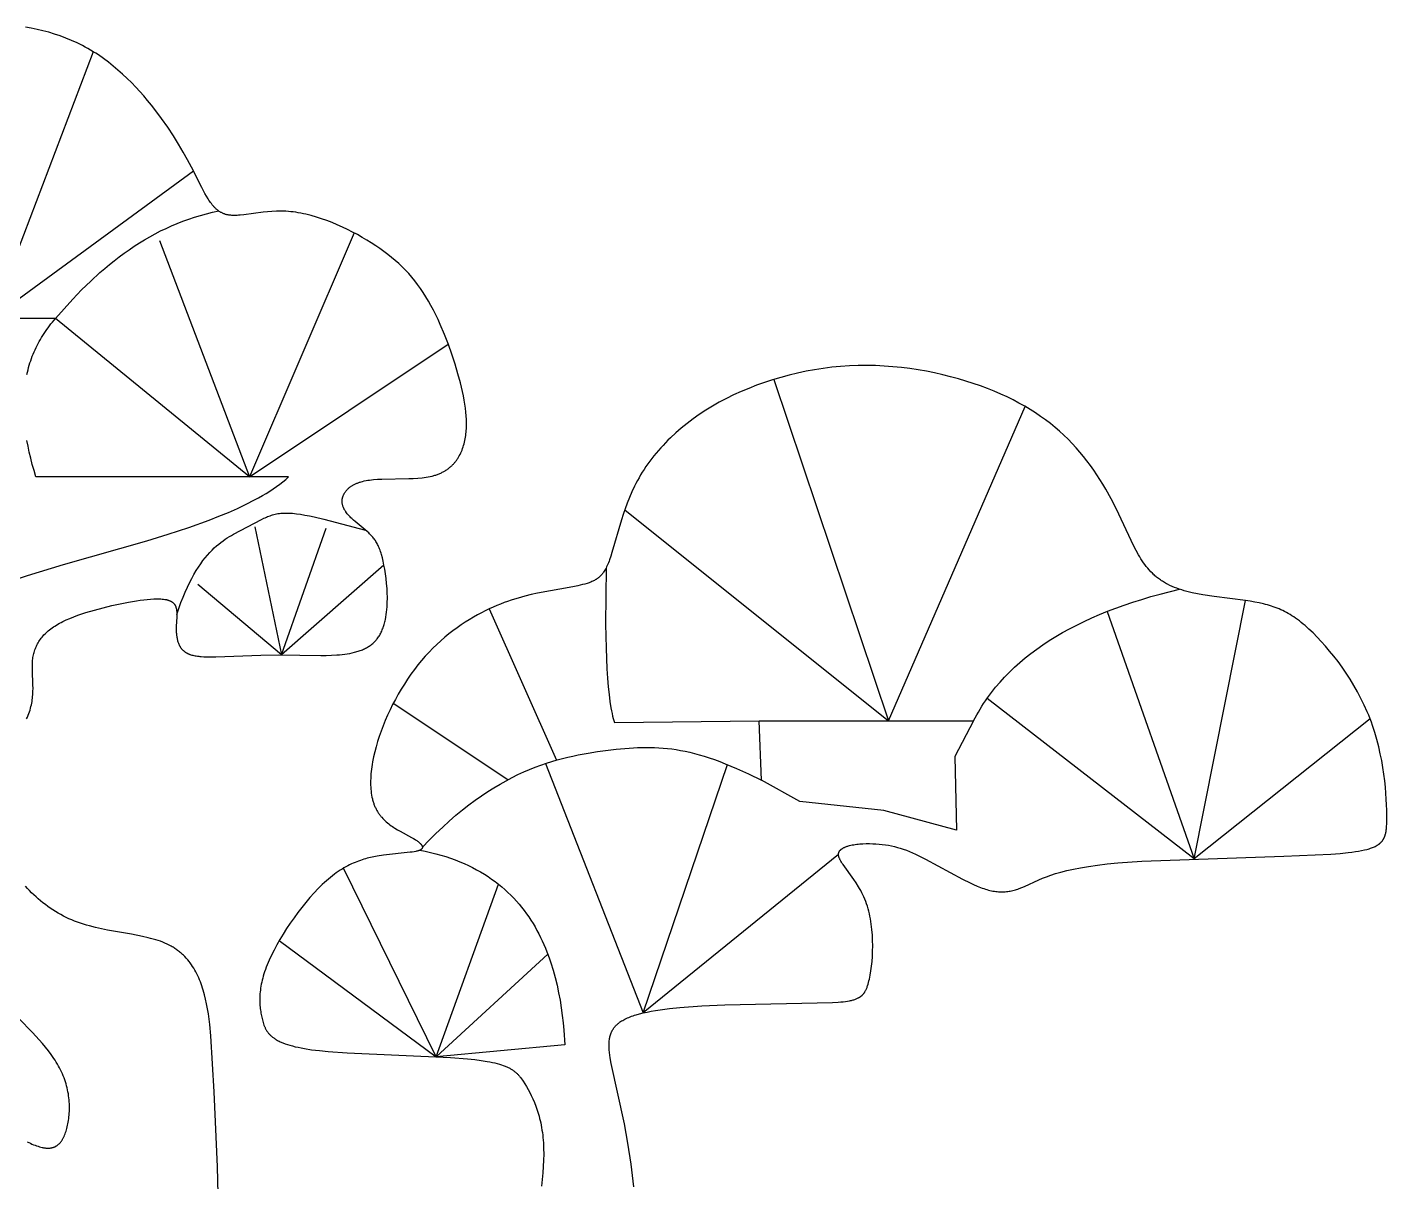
# Model space of a CAD drawing. Extents: x 7 to 176, y 5 to 122.
# Drawn here: x 106.7 to 175.9, y 63.4 to 122.1 of the extents above; entities that cross this region are included whole.
import ezdxf

# ---------------------------------------------------------------- set-up
doc = ezdxf.new("R2010")
doc.units = 0
doc.layers.get('0').update_dxf_attribs({"linetype": 'CONTINUOUS'})

msp = doc.modelspace()

# ---------------------------------------------------------------- linework, layer by layer
at = {"color": 7, "linetype": 'CONTINUOUS'}
for points in [[(106.624, 86.946), (106.665, 87.039), (106.703, 87.13), (106.739, 87.221), (106.771, 87.312), (106.8, 87.401), (106.826, 87.49), (106.849, 87.579), (106.869, 87.666), (106.887, 87.754), (106.902, 87.84), (106.915, 87.926), (106.925, 88.011), (106.934, 88.096), (106.941, 88.18), (106.946, 88.263), (106.949, 88.346), (106.952, 88.51), (106.95, 88.671), (106.92, 89.436), (106.918, 89.582), (106.92, 89.724), (106.923, 89.795), (106.927, 89.864), (106.934, 89.933), (106.941, 90.002), (106.951, 90.069), (106.962, 90.136), (106.976, 90.203), (106.99, 90.268), (107.007, 90.333), (107.026, 90.397), (107.047, 90.461), (107.07, 90.524), (107.095, 90.586), (107.121, 90.647), (107.15, 90.708), (107.181, 90.768), (107.214, 90.827), (107.25, 90.886), (107.287, 90.944), (107.327, 91.001), (107.369, 91.057), (107.414, 91.113), (107.461, 91.168), (107.51, 91.222), (107.562, 91.275), (107.616, 91.328), (107.672, 91.38), (107.731, 91.431), (107.793, 91.481), (107.857, 91.531), (107.925, 91.58), (107.994, 91.628), (108.067, 91.675), (108.142, 91.721), (108.22, 91.767), (108.3, 91.812), (108.383, 91.856), (108.469, 91.9), (108.647, 91.984), (108.833, 92.065), (109.027, 92.144), (109.227, 92.219), (109.433, 92.291), (109.644, 92.36), (110.076, 92.49), (110.516, 92.607), (110.956, 92.713), (111.39, 92.808), (111.81, 92.89), (112.211, 92.959), (112.403, 92.987), (112.588, 93.011), (112.767, 93.031), (112.938, 93.045), (113.1, 93.055), (113.178, 93.057), (113.253, 93.058), (113.326, 93.058), (113.397, 93.056), (113.465, 93.053), (113.531, 93.048), (113.594, 93.041), (113.654, 93.033), (113.683, 93.028), (113.712, 93.023), (113.739, 93.017), (113.766, 93.011), (113.792, 93.005), (113.818, 92.998), (113.842, 92.99), (113.866, 92.982), (113.889, 92.974), (113.911, 92.965), (113.933, 92.956), (113.953, 92.946), (113.964, 92.941), (113.973, 92.936), (113.983, 92.931), (113.992, 92.925), (114.002, 92.92), (114.011, 92.914), (114.019, 92.908), (114.028, 92.902), (114.037, 92.896), (114.045, 92.89), (114.053, 92.884), (114.061, 92.878), (114.068, 92.871), (114.076, 92.865), (114.083, 92.858), (114.091, 92.851), (114.098, 92.845), (114.104, 92.838), (114.111, 92.831), (114.118, 92.823), (114.124, 92.816), (114.13, 92.809), (114.136, 92.801), (114.142, 92.794), (114.148, 92.786), (114.153, 92.778), (114.159, 92.77), (114.164, 92.763), (114.169, 92.755), (114.174, 92.746), (114.178, 92.738), (114.183, 92.73), (114.188, 92.721), (114.192, 92.713), (114.2, 92.696), (114.208, 92.678), (114.215, 92.66), (114.222, 92.642), (114.228, 92.623), (114.234, 92.604), (114.239, 92.585), (114.244, 92.566), (114.248, 92.546), (114.252, 92.526), (114.256, 92.505), (114.259, 92.485), (114.261, 92.464), (114.266, 92.421), (114.269, 92.378), (114.271, 92.333), (114.272, 92.288), (114.272, 92.242), (114.269, 92.148), (114.241, 91.65), (114.24, 91.549), (114.241, 91.448), (114.245, 91.348), (114.248, 91.298), (114.253, 91.249), (114.258, 91.2), (114.265, 91.151), (114.272, 91.104), (114.281, 91.056), (114.29, 91.01), (114.301, 90.964), (114.314, 90.918), (114.327, 90.874), (114.342, 90.83), (114.35, 90.809), (114.358, 90.788), (114.367, 90.767), (114.376, 90.746), (114.385, 90.726), (114.395, 90.705), (114.405, 90.685), (114.416, 90.666), (114.426, 90.646), (114.438, 90.627), (114.449, 90.608), (114.461, 90.59), (114.474, 90.571), (114.487, 90.553), (114.5, 90.536), (114.514, 90.518), (114.528, 90.502), (114.543, 90.485), (114.558, 90.469), (114.573, 90.453), (114.589, 90.437), (114.606, 90.422), (114.623, 90.407), (114.64, 90.393), (114.658, 90.378), (114.676, 90.365), (114.695, 90.351), (114.714, 90.338), (114.734, 90.326), (114.754, 90.314), (114.775, 90.302), (114.796, 90.291), (114.818, 90.28), (114.84, 90.27), (114.863, 90.26), (114.886, 90.25), (114.91, 90.241), (114.934, 90.232), (114.959, 90.223), (114.984, 90.215), (115.036, 90.2), (115.089, 90.186), (115.145, 90.173), (115.202, 90.162), (115.261, 90.152), (115.321, 90.143), (115.384, 90.135), (115.448, 90.129), (115.514, 90.123), (115.65, 90.114), (115.792, 90.109), (115.94, 90.107), (116.254, 90.111), (118.544, 90.19), (119.47, 90.202), (121.595, 90.174), (121.874, 90.176), (122.151, 90.185), (122.424, 90.201), (122.558, 90.212), (122.691, 90.226), (122.821, 90.242), (122.95, 90.262), (123.076, 90.284), (123.199, 90.31), (123.32, 90.339), (123.38, 90.355), (123.438, 90.372), (123.496, 90.389), (123.552, 90.408), (123.609, 90.428), (123.664, 90.449), (123.718, 90.471), (123.771, 90.494), (123.823, 90.518), (123.875, 90.543), (123.925, 90.569), (123.974, 90.597), (124.022, 90.625), (124.069, 90.655), (124.115, 90.686), (124.16, 90.719), (124.203, 90.753), (124.246, 90.788), (124.287, 90.824), (124.326, 90.862), (124.346, 90.881), (124.365, 90.901), (124.384, 90.921), (124.402, 90.942), (124.42, 90.963), (124.438, 90.984), (124.472, 91.027), (124.505, 91.072), (124.537, 91.118), (124.568, 91.165), (124.597, 91.214), (124.625, 91.264), (124.652, 91.315), (124.677, 91.367), (124.702, 91.42), (124.725, 91.474), (124.747, 91.53), (124.768, 91.586), (124.788, 91.643), (124.807, 91.701), (124.825, 91.76), (124.841, 91.819), (124.857, 91.88), (124.872, 91.941), (124.886, 92.003), (124.91, 92.128), (124.931, 92.256), (124.948, 92.385), (124.962, 92.516), (124.973, 92.649), (124.981, 92.782), (124.986, 92.916), (124.988, 93.05), (124.987, 93.184), (124.984, 93.318), (124.972, 93.583), (124.951, 93.843), (124.924, 94.095), (124.892, 94.336), (124.856, 94.565), (124.817, 94.778), (124.776, 94.973), (124.733, 95.151), (124.689, 95.314), (124.667, 95.389), (124.643, 95.461), (124.619, 95.53), (124.595, 95.596), (124.57, 95.659), (124.545, 95.718), (124.519, 95.776), (124.492, 95.83), (124.464, 95.882), (124.436, 95.932), (124.408, 95.98), (124.378, 96.025), (124.348, 96.069), (124.317, 96.112), (124.286, 96.152), (124.253, 96.192), (124.22, 96.23), (124.186, 96.267), (124.152, 96.304), (124.116, 96.339), (124.08, 96.374), (124.042, 96.409), (123.965, 96.477), (123.349, 96.986), (123.26, 97.064), (123.175, 97.144), (123.134, 97.184), (123.093, 97.225), (123.054, 97.266), (123.016, 97.308), (122.98, 97.349), (122.945, 97.392), (122.912, 97.434), (122.881, 97.478), (122.866, 97.499), (122.851, 97.521), (122.837, 97.543), (122.824, 97.565), (122.811, 97.587), (122.798, 97.609), (122.787, 97.631), (122.775, 97.654), (122.765, 97.676), (122.755, 97.699), (122.745, 97.721), (122.737, 97.744), (122.729, 97.767), (122.721, 97.79), (122.714, 97.813), (122.708, 97.836), (122.703, 97.86), (122.699, 97.883), (122.695, 97.906), (122.692, 97.93), (122.689, 97.953), (122.687, 97.977), (122.686, 98.001), (122.686, 98.024), (122.687, 98.048), (122.688, 98.072), (122.69, 98.095), (122.693, 98.119), (122.696, 98.143), (122.7, 98.167), (122.705, 98.19), (122.711, 98.214), (122.717, 98.237), (122.724, 98.261), (122.732, 98.284), (122.741, 98.307), (122.751, 98.33), (122.761, 98.353), (122.772, 98.376), (122.784, 98.399), (122.796, 98.421), (122.809, 98.444), (122.823, 98.466), (122.838, 98.488), (122.854, 98.51), (122.87, 98.532), (122.887, 98.553), (122.905, 98.575), (122.924, 98.596), (122.943, 98.616), (122.964, 98.637), (122.984, 98.657), (123.006, 98.677), (123.029, 98.697), (123.052, 98.716), (123.077, 98.735), (123.102, 98.754), (123.127, 98.773), (123.154, 98.791), (123.181, 98.809), (123.21, 98.826), (123.239, 98.843), (123.268, 98.86), (123.299, 98.876), (123.33, 98.892), (123.363, 98.908), (123.396, 98.923), (123.43, 98.938), (123.464, 98.952), (123.5, 98.966), (123.536, 98.979), (123.573, 98.992), (123.612, 99.004), (123.65, 99.016), (123.731, 99.038), (123.814, 99.059), (123.901, 99.077), (123.991, 99.093), (124.085, 99.106), (124.181, 99.118), (124.28, 99.128), (124.486, 99.144), (124.7, 99.154), (126.078, 99.177), (126.308, 99.186), (126.533, 99.201), (126.752, 99.221), (126.859, 99.234), (126.964, 99.249), (127.067, 99.266), (127.167, 99.286), (127.264, 99.308), (127.312, 99.32), (127.359, 99.333), (127.405, 99.346), (127.45, 99.36), (127.495, 99.375), (127.539, 99.391), (127.582, 99.407), (127.624, 99.423), (127.665, 99.441), (127.706, 99.459), (127.746, 99.478), (127.786, 99.497), (127.824, 99.517), (127.862, 99.538), (127.899, 99.559), (127.936, 99.581), (127.972, 99.604), (128.007, 99.627), (128.041, 99.65), (128.075, 99.675), (128.108, 99.699), (128.14, 99.725), (128.172, 99.751), (128.203, 99.777), (128.233, 99.804), (128.262, 99.832), (128.292, 99.86), (128.32, 99.888), (128.347, 99.917), (128.374, 99.947), (128.401, 99.977), (128.427, 100.007), (128.452, 100.038), (128.476, 100.07), (128.5, 100.102), (128.524, 100.134), (128.546, 100.167), (128.568, 100.2), (128.59, 100.234), (128.611, 100.268), (128.631, 100.303), (128.651, 100.338), (128.688, 100.409), (128.724, 100.482), (128.757, 100.556), (128.788, 100.631), (128.817, 100.708), (128.844, 100.786), (128.868, 100.866), (128.891, 100.947), (128.911, 101.028), (128.93, 101.111), (128.947, 101.195), (128.962, 101.28), (128.975, 101.365), (128.986, 101.452), (128.995, 101.539), (129.003, 101.627), (129.009, 101.717), (129.013, 101.807), (129.015, 101.898), (129.016, 101.99), (129.013, 102.177), (129.003, 102.368), (128.986, 102.563), (128.964, 102.762), (128.935, 102.966), (128.901, 103.174), (128.861, 103.386), (128.815, 103.603), (128.709, 104.05), (128.582, 104.517), (128.436, 105.003), (128.273, 105.503), (128.092, 106.01), (127.894, 106.518), (127.68, 107.021), (127.567, 107.268), (127.451, 107.512), (127.33, 107.751), (127.206, 107.984), (127.078, 108.212), (126.946, 108.432), (126.811, 108.645), (126.673, 108.851), (126.53, 109.05), (126.383, 109.242), (126.231, 109.428), (126.074, 109.608), (125.912, 109.783), (125.745, 109.952), (125.571, 110.117), (125.392, 110.278), (125.206, 110.435), (125.014, 110.588), (124.814, 110.738), (124.607, 110.886), (124.393, 111.031), (124.171, 111.175), (123.941, 111.316), (123.704, 111.455), (123.46, 111.592), (123.21, 111.724), (122.956, 111.853), (122.698, 111.975), (122.436, 112.092), (122.172, 112.203), (121.907, 112.306), (121.641, 112.401), (121.375, 112.487), (121.109, 112.564), (120.977, 112.598), (120.846, 112.63), (120.715, 112.659), (120.585, 112.686), (120.456, 112.709), (120.328, 112.729), (120.201, 112.746), (120.074, 112.76), (119.95, 112.771), (119.826, 112.779), (119.704, 112.784), (119.583, 112.786), (119.464, 112.786), (119.346, 112.783), (119.114, 112.772), (118.888, 112.754), (118.669, 112.731), (117.678, 112.602), (117.503, 112.584), (117.418, 112.577), (117.336, 112.573), (117.255, 112.57), (117.177, 112.57), (117.101, 112.572), (117.064, 112.574), (117.027, 112.577), (116.991, 112.58), (116.955, 112.584), (116.921, 112.589), (116.886, 112.595), (116.852, 112.602), (116.819, 112.609), (116.787, 112.618), (116.754, 112.626), (116.723, 112.636), (116.692, 112.647), (116.661, 112.658), (116.631, 112.67), (116.602, 112.683), (116.573, 112.697), (116.544, 112.711), (116.516, 112.726), (116.488, 112.742), (116.461, 112.759), (116.434, 112.776), (116.407, 112.794), (116.381, 112.813), (116.356, 112.832), (116.33, 112.852), (116.305, 112.873), (116.281, 112.894), (116.256, 112.916), (116.232, 112.938), (116.209, 112.962), (116.185, 112.986), (116.162, 113.01), (116.139, 113.035), (116.117, 113.061), (116.073, 113.114), (116.029, 113.169), (115.987, 113.227), (115.945, 113.287), (115.904, 113.349), (115.863, 113.413), (115.783, 113.546), (115.704, 113.687), (115.546, 113.989), (115.024, 115.018), (114.822, 115.396), (114.602, 115.79), (114.363, 116.198), (114.101, 116.62), (113.814, 117.055), (113.5, 117.501), (113.157, 117.958), (112.975, 118.188), (112.786, 118.419), (112.589, 118.649), (112.387, 118.877), (112.177, 119.104), (111.961, 119.327), (111.739, 119.546), (111.511, 119.761), (111.276, 119.97), (111.035, 120.173), (110.788, 120.369), (110.536, 120.556), (110.278, 120.735), (110.147, 120.821), (110.014, 120.904), (109.88, 120.985), (109.745, 121.063), (109.609, 121.139), (109.471, 121.212), (109.333, 121.282), (109.193, 121.35), (108.911, 121.478), (108.625, 121.597), (108.336, 121.705), (108.045, 121.803), (107.751, 121.891), (107.456, 121.97), (107.16, 122.039), (106.864, 122.099), (106.567, 122.15)], [(137.529, 63.127), (137.467, 63.719), (137.395, 64.288), (137.233, 65.359), (137.053, 66.341), (136.381, 69.408), (136.329, 69.699), (136.308, 69.838), (136.292, 69.971), (136.28, 70.101), (136.275, 70.163), (136.272, 70.225), (136.27, 70.286), (136.27, 70.345), (136.271, 70.404), (136.273, 70.461), (136.277, 70.518), (136.282, 70.573), (136.289, 70.627), (136.297, 70.68), (136.307, 70.733), (136.313, 70.758), (136.319, 70.784), (136.325, 70.809), (136.332, 70.834), (136.339, 70.859), (136.347, 70.883), (136.355, 70.907), (136.364, 70.931), (136.373, 70.955), (136.383, 70.979), (136.393, 71.002), (136.403, 71.025), (136.414, 71.048), (136.426, 71.07), (136.438, 71.092), (136.45, 71.114), (136.463, 71.136), (136.477, 71.158), (136.491, 71.179), (136.505, 71.2), (136.52, 71.221), (136.536, 71.242), (136.552, 71.262), (136.569, 71.282), (136.586, 71.302), (136.604, 71.322), (136.622, 71.341), (136.641, 71.361), (136.66, 71.38), (136.68, 71.399), (136.701, 71.417), (136.722, 71.436), (136.744, 71.454), (136.766, 71.472), (136.789, 71.49), (136.812, 71.507), (136.837, 71.524), (136.861, 71.542), (136.913, 71.575), (136.967, 71.608), (137.023, 71.64), (137.082, 71.671), (137.144, 71.702), (137.208, 71.731), (137.275, 71.76), (137.345, 71.788), (137.418, 71.815), (137.494, 71.842), (137.572, 71.868), (137.654, 71.893), (137.826, 71.941), (138.01, 71.986), (138.207, 72.028), (138.416, 72.068), (138.636, 72.105), (138.866, 72.14), (139.355, 72.203), (139.877, 72.256), (140.995, 72.341), (142.174, 72.399), (147.639, 72.517), (147.929, 72.534), (148.062, 72.545), (148.186, 72.557), (148.302, 72.571), (148.411, 72.587), (148.512, 72.604), (148.56, 72.614), (148.606, 72.624), (148.651, 72.635), (148.694, 72.647), (148.736, 72.659), (148.775, 72.671), (148.814, 72.685), (148.851, 72.699), (148.886, 72.713), (148.921, 72.729), (148.953, 72.745), (148.969, 72.753), (148.985, 72.762), (149, 72.771), (149.015, 72.78), (149.03, 72.789), (149.044, 72.798), (149.058, 72.807), (149.072, 72.817), (149.086, 72.827), (149.099, 72.837), (149.112, 72.848), (149.124, 72.858), (149.137, 72.869), (149.149, 72.88), (149.161, 72.891), (149.172, 72.903), (149.184, 72.914), (149.195, 72.926), (149.206, 72.938), (149.217, 72.951), (149.227, 72.963), (149.237, 72.976), (149.247, 72.989), (149.257, 73.003), (149.267, 73.016), (149.276, 73.03), (149.286, 73.044), (149.295, 73.058), (149.312, 73.088), (149.329, 73.118), (149.345, 73.15), (149.361, 73.182), (149.376, 73.216), (149.39, 73.251), (149.404, 73.286), (149.417, 73.323), (149.431, 73.362), (149.456, 73.442), (149.479, 73.526), (149.502, 73.616), (149.524, 73.711), (149.545, 73.81), (149.565, 73.913), (149.601, 74.132), (149.632, 74.365), (149.657, 74.61), (149.675, 74.865), (149.687, 75.129), (149.691, 75.398), (149.687, 75.672), (149.674, 75.948), (149.652, 76.224), (149.637, 76.362), (149.619, 76.498), (149.599, 76.634), (149.577, 76.769), (149.551, 76.902), (149.523, 77.033), (149.492, 77.163), (149.457, 77.29), (149.42, 77.415), (149.38, 77.537), (149.336, 77.656), (149.29, 77.773), (149.241, 77.886), (149.189, 77.996), (149.136, 78.104), (149.08, 78.209), (149.024, 78.311), (148.965, 78.41), (148.847, 78.601), (148.727, 78.781), (148.185, 79.533), (148.144, 79.596), (148.105, 79.656), (148.07, 79.714), (148.054, 79.742), (148.039, 79.77), (148.025, 79.797), (148.012, 79.823), (148, 79.849), (147.989, 79.875), (147.985, 79.888), (147.98, 79.9), (147.976, 79.912), (147.972, 79.925), (147.968, 79.937), (147.965, 79.949), (147.962, 79.96), (147.959, 79.972), (147.957, 79.984), (147.955, 79.995), (147.953, 80.007), (147.952, 80.018), (147.951, 80.029), (147.951, 80.04), (147.95, 80.051), (147.951, 80.061), (147.951, 80.067), (147.951, 80.072), (147.951, 80.077), (147.952, 80.082), (147.952, 80.088), (147.953, 80.093), (147.954, 80.098), (147.955, 80.103), (147.956, 80.108), (147.957, 80.113), (147.958, 80.118), (147.959, 80.123), (147.96, 80.128), (147.962, 80.133), (147.963, 80.138), (147.965, 80.143), (147.966, 80.148), (147.968, 80.153), (147.972, 80.162), (147.976, 80.172), (147.98, 80.181), (147.985, 80.19), (147.99, 80.199), (147.995, 80.208), (148.001, 80.217), (148.007, 80.226), (148.013, 80.234), (148.02, 80.243), (148.027, 80.251), (148.034, 80.26), (148.042, 80.268), (148.049, 80.276), (148.057, 80.284), (148.066, 80.292), (148.074, 80.299), (148.083, 80.307), (148.093, 80.315), (148.102, 80.322), (148.112, 80.329), (148.122, 80.337), (148.132, 80.344), (148.143, 80.351), (148.154, 80.358), (148.176, 80.371), (148.2, 80.384), (148.224, 80.397), (148.25, 80.409), (148.276, 80.421), (148.303, 80.432), (148.331, 80.443), (148.36, 80.454), (148.39, 80.464), (148.42, 80.474), (148.452, 80.483), (148.516, 80.501), (148.584, 80.517), (148.654, 80.531), (148.726, 80.545), (148.8, 80.556), (148.877, 80.567), (148.955, 80.576), (149.034, 80.583), (149.196, 80.594), (149.361, 80.601), (149.528, 80.602), (149.695, 80.598), (149.86, 80.59), (150.021, 80.578), (150.18, 80.561), (150.336, 80.54), (150.49, 80.514), (150.643, 80.484), (150.795, 80.449), (150.946, 80.409), (151.098, 80.364), (151.25, 80.314), (151.404, 80.26), (151.559, 80.199), (151.717, 80.134), (151.878, 80.063), (152.042, 79.987), (152.384, 79.818), (154.27, 78.794), (154.645, 78.607), (154.827, 78.522), (155.005, 78.444), (155.178, 78.374), (155.262, 78.342), (155.345, 78.313), (155.426, 78.287), (155.506, 78.262), (155.584, 78.24), (155.661, 78.221), (155.736, 78.204), (155.811, 78.189), (155.884, 78.176), (155.956, 78.166), (156.027, 78.158), (156.097, 78.152), (156.166, 78.148), (156.234, 78.146), (156.301, 78.146), (156.368, 78.148), (156.435, 78.152), (156.501, 78.158), (156.566, 78.165), (156.631, 78.175), (156.696, 78.186), (156.761, 78.199), (156.825, 78.214), (156.89, 78.231), (156.954, 78.249), (157.019, 78.268), (157.084, 78.289), (157.149, 78.312), (157.28, 78.362), (157.414, 78.417), (158.156, 78.759), (158.337, 78.836), (158.537, 78.915), (158.757, 78.994), (159.001, 79.073), (159.272, 79.152), (159.573, 79.229), (159.906, 79.304), (160.275, 79.376), (160.682, 79.444), (161.131, 79.509), (161.624, 79.568), (162.165, 79.622), (163.387, 79.711), (170.613, 79.963), (173.009, 80.07), (173.48, 80.105), (173.896, 80.146), (174.085, 80.169), (174.261, 80.193), (174.425, 80.219), (174.577, 80.247), (174.718, 80.277), (174.849, 80.309), (174.91, 80.326), (174.969, 80.343), (175.025, 80.362), (175.079, 80.38), (175.131, 80.4), (175.18, 80.42), (175.227, 80.44), (175.271, 80.462), (175.314, 80.484), (175.334, 80.495), (175.354, 80.506), (175.374, 80.518), (175.393, 80.53), (175.411, 80.542), (175.429, 80.554), (175.447, 80.567), (175.464, 80.579), (175.48, 80.592), (175.496, 80.605), (175.512, 80.618), (175.527, 80.631), (175.542, 80.645), (175.556, 80.659), (175.57, 80.673), (175.583, 80.687), (175.596, 80.701), (175.609, 80.716), (175.621, 80.731), (175.633, 80.746), (175.644, 80.761), (175.655, 80.776), (175.666, 80.792), (175.676, 80.808), (175.686, 80.824), (175.695, 80.84), (175.704, 80.857), (175.713, 80.874), (175.722, 80.891), (175.73, 80.908), (175.738, 80.925), (175.745, 80.943), (175.752, 80.961), (175.759, 80.979), (175.766, 80.998), (175.772, 81.017), (175.784, 81.055), (175.794, 81.094), (175.804, 81.134), (175.813, 81.175), (175.82, 81.217), (175.827, 81.261), (175.833, 81.305), (175.839, 81.351), (175.843, 81.397), (175.85, 81.494), (175.855, 81.595), (175.86, 81.812), (175.857, 82.303), (175.849, 82.575), (175.835, 82.862), (175.815, 83.163), (175.788, 83.477), (175.753, 83.802), (175.711, 84.135), (175.66, 84.477), (175.6, 84.825), (175.529, 85.178), (175.448, 85.534), (175.357, 85.892), (175.253, 86.25), (175.137, 86.606), (175.074, 86.784), (175.007, 86.96), (174.938, 87.136), (174.865, 87.31), (174.71, 87.655), (174.544, 87.994), (174.367, 88.326), (174.182, 88.651), (173.989, 88.967), (173.79, 89.275), (173.585, 89.573), (173.376, 89.861), (173.164, 90.137), (172.951, 90.402), (172.737, 90.653), (172.523, 90.892), (172.312, 91.116), (172.104, 91.325), (171.899, 91.518), (171.7, 91.695), (171.603, 91.777), (171.506, 91.856), (171.41, 91.931), (171.315, 92.003), (171.22, 92.071), (171.126, 92.135), (171.032, 92.197), (170.938, 92.255), (170.845, 92.31), (170.751, 92.363), (170.657, 92.412), (170.563, 92.459), (170.469, 92.503), (170.374, 92.545), (170.278, 92.584), (170.182, 92.622), (170.084, 92.657), (169.986, 92.69), (169.886, 92.721), (169.785, 92.75), (169.682, 92.778), (169.578, 92.804), (169.365, 92.852), (169.144, 92.895), (168.913, 92.934), (168.673, 92.97), (167.065, 93.173), (166.504, 93.26), (166.226, 93.311), (165.952, 93.37), (165.684, 93.436), (165.552, 93.472), (165.423, 93.511), (165.296, 93.552), (165.171, 93.596), (165.049, 93.642), (164.93, 93.691), (164.814, 93.743), (164.701, 93.798), (164.646, 93.827), (164.592, 93.857), (164.538, 93.887), (164.486, 93.918), (164.435, 93.95), (164.384, 93.983), (164.335, 94.017), (164.286, 94.052), (164.238, 94.087), (164.192, 94.123), (164.146, 94.16), (164.101, 94.198), (164.057, 94.237), (164.013, 94.276), (163.97, 94.316), (163.929, 94.357), (163.847, 94.441), (163.768, 94.527), (163.692, 94.616), (163.619, 94.708), (163.547, 94.802), (163.479, 94.898), (163.412, 94.997), (163.347, 95.098), (163.283, 95.201), (163.222, 95.305), (163.103, 95.52), (162.988, 95.742), (162.087, 97.659), (161.831, 98.152), (161.555, 98.643), (161.409, 98.887), (161.258, 99.13), (161.102, 99.37), (160.94, 99.608), (160.773, 99.844), (160.599, 100.076), (160.419, 100.305), (160.233, 100.53), (160.041, 100.751), (159.842, 100.968), (159.636, 101.179), (159.423, 101.386), (159.203, 101.587), (158.974, 101.784), (158.738, 101.976), (158.494, 102.163), (158.241, 102.345), (157.98, 102.522), (157.709, 102.694), (157.428, 102.861), (157.138, 103.023), (156.838, 103.18), (156.528, 103.332), (156.207, 103.48), (155.875, 103.622), (155.531, 103.76), (155.177, 103.892), (154.811, 104.019), (154.436, 104.14), (154.051, 104.254), (153.657, 104.362), (153.255, 104.462), (152.846, 104.553), (152.43, 104.637), (152.008, 104.711), (151.582, 104.775), (151.15, 104.83), (150.714, 104.873), (150.276, 104.906), (149.835, 104.927), (149.392, 104.935), (148.948, 104.931), (148.503, 104.913), (148.059, 104.883), (147.616, 104.84), (147.174, 104.784), (146.735, 104.716), (146.298, 104.637), (145.866, 104.545), (145.437, 104.443), (145.013, 104.33), (144.595, 104.205), (144.184, 104.071), (143.779, 103.926), (143.382, 103.771), (142.993, 103.607), (142.613, 103.433), (142.242, 103.251), (141.882, 103.06), (141.533, 102.86), (141.194, 102.652), (140.866, 102.437), (140.549, 102.214), (140.244, 101.984), (139.951, 101.747), (139.67, 101.504), (139.4, 101.254), (139.27, 101.128), (139.144, 100.999), (139.02, 100.87), (138.9, 100.739), (138.783, 100.606), (138.669, 100.473), (138.558, 100.338), (138.451, 100.202), (138.347, 100.066), (138.247, 99.927), (138.15, 99.788), (138.056, 99.648), (137.966, 99.507), (137.88, 99.365), (137.797, 99.223), (137.717, 99.079), (137.641, 98.935), (137.568, 98.791), (137.431, 98.501), (137.305, 98.212), (137.191, 97.924), (137.085, 97.639), (136.989, 97.358), (136.9, 97.083), (136.42, 95.409), (136.361, 95.222), (136.301, 95.05), (136.271, 94.971), (136.241, 94.895), (136.211, 94.823), (136.18, 94.754), (136.149, 94.689), (136.117, 94.627), (136.086, 94.569), (136.053, 94.513), (136.02, 94.461), (135.987, 94.411), (135.97, 94.388), (135.953, 94.365), (135.936, 94.342), (135.918, 94.32), (135.901, 94.299), (135.883, 94.279), (135.865, 94.259), (135.848, 94.24), (135.829, 94.221), (135.811, 94.203), (135.792, 94.185), (135.774, 94.168), (135.755, 94.151), (135.735, 94.135), (135.716, 94.119), (135.696, 94.104), (135.677, 94.09), (135.657, 94.075), (135.636, 94.062), (135.616, 94.048), (135.595, 94.035), (135.574, 94.022), (135.553, 94.01), (135.531, 93.998), (135.488, 93.975), (135.443, 93.954), (135.397, 93.933), (135.35, 93.914), (135.302, 93.895), (135.252, 93.877), (135.15, 93.843), (135.042, 93.811), (134.928, 93.781), (134.688, 93.723), (134.43, 93.669), (132.636, 93.342), (132.311, 93.273), (131.979, 93.192), (131.639, 93.099), (131.465, 93.047), (131.289, 92.991), (131.11, 92.93), (130.929, 92.864), (130.744, 92.793), (130.557, 92.716), (130.366, 92.633), (130.172, 92.544), (129.974, 92.449), (129.774, 92.346), (129.571, 92.237), (129.365, 92.121), (129.159, 91.998), (128.951, 91.868), (128.742, 91.73), (128.533, 91.585), (128.325, 91.432), (128.118, 91.272), (127.911, 91.103), (127.706, 90.927), (127.504, 90.742), (127.304, 90.55), (127.108, 90.348), (126.915, 90.139), (126.726, 89.92), (126.542, 89.694), (126.362, 89.461), (126.187, 89.221), (126.017, 88.975), (125.853, 88.723), (125.695, 88.467), (125.542, 88.207), (125.396, 87.943), (125.257, 87.677), (125.124, 87.409), (124.999, 87.139), (124.881, 86.869), (124.771, 86.599), (124.668, 86.329), (124.574, 86.061), (124.488, 85.795), (124.411, 85.531), (124.343, 85.27), (124.285, 85.013), (124.235, 84.761), (124.214, 84.636), (124.196, 84.513), (124.179, 84.391), (124.166, 84.271), (124.154, 84.152), (124.146, 84.035), (124.14, 83.919), (124.136, 83.805), (124.135, 83.693), (124.137, 83.583), (124.141, 83.475), (124.149, 83.369), (124.159, 83.265), (124.171, 83.163), (124.187, 83.064), (124.205, 82.966), (124.226, 82.872), (124.238, 82.825), (124.25, 82.779), (124.263, 82.734), (124.277, 82.689), (124.292, 82.646), (124.307, 82.602), (124.323, 82.56), (124.34, 82.518), (124.358, 82.477), (124.376, 82.436), (124.395, 82.397), (124.415, 82.357), (124.435, 82.319), (124.456, 82.281), (124.478, 82.244), (124.501, 82.208), (124.524, 82.172), (124.547, 82.137), (124.572, 82.103), (124.597, 82.069), (124.622, 82.036), (124.648, 82.004), (124.675, 81.972), (124.702, 81.94), (124.757, 81.879), (124.814, 81.821), (124.873, 81.764), (124.933, 81.71), (124.994, 81.657), (125.056, 81.607), (125.119, 81.558), (125.183, 81.511), (125.248, 81.466), (125.312, 81.422), (125.377, 81.38), (125.508, 81.301), (125.637, 81.227), (126.222, 80.913), (126.318, 80.858), (126.405, 80.805), (126.446, 80.779), (126.483, 80.753), (126.519, 80.728), (126.552, 80.703), (126.583, 80.679), (126.612, 80.655), (126.638, 80.632), (126.651, 80.62), (126.662, 80.609), (126.674, 80.598), (126.684, 80.587), (126.694, 80.576), (126.703, 80.565), (126.712, 80.554), (126.72, 80.544), (126.728, 80.533), (126.735, 80.523), (126.738, 80.518), (126.741, 80.513), (126.744, 80.507), (126.747, 80.502), (126.75, 80.497), (126.752, 80.492), (126.755, 80.488), (126.757, 80.483), (126.759, 80.478), (126.761, 80.473), (126.763, 80.468), (126.764, 80.463), (126.766, 80.459), (126.767, 80.454), (126.768, 80.449), (126.769, 80.445), (126.77, 80.44), (126.771, 80.435), (126.771, 80.431), (126.772, 80.426), (126.772, 80.422), (126.772, 80.417), (126.772, 80.415), (126.772, 80.413), (126.772, 80.411), (126.772, 80.409), (126.771, 80.407), (126.771, 80.404), (126.771, 80.402), (126.771, 80.4), (126.77, 80.398), (126.77, 80.396), (126.77, 80.394), (126.769, 80.392), (126.769, 80.39), (126.768, 80.388), (126.768, 80.385), (126.767, 80.383), (126.767, 80.381), (126.766, 80.379), (126.765, 80.377), (126.764, 80.375), (126.764, 80.373), (126.763, 80.371), (126.762, 80.369), (126.761, 80.367), (126.76, 80.365), (126.759, 80.363), (126.757, 80.359), (126.755, 80.355), (126.752, 80.351), (126.75, 80.348), (126.747, 80.344), (126.744, 80.34), (126.741, 80.336), (126.738, 80.333), (126.735, 80.329), (126.731, 80.325), (126.728, 80.322), (126.724, 80.318), (126.72, 80.315), (126.716, 80.311), (126.712, 80.308), (126.707, 80.304), (126.703, 80.301), (126.698, 80.298), (126.693, 80.294), (126.688, 80.291), (126.683, 80.288), (126.677, 80.285), (126.672, 80.282), (126.66, 80.276), (126.648, 80.27), (126.635, 80.264), (126.622, 80.258), (126.607, 80.253), (126.593, 80.247), (126.577, 80.242), (126.561, 80.237), (126.545, 80.232), (126.51, 80.222), (126.472, 80.213), (126.433, 80.204), (126.347, 80.188), (126.253, 80.173), (126.15, 80.159), (124.791, 80.009), (124.47, 79.96), (124.304, 79.93), (124.136, 79.895), (123.965, 79.854), (123.878, 79.83), (123.791, 79.805), (123.703, 79.778), (123.614, 79.748), (123.524, 79.716), (123.434, 79.682), (123.343, 79.645), (123.251, 79.606), (123.158, 79.564), (123.065, 79.519), (122.971, 79.471), (122.876, 79.42), (122.781, 79.366), (122.684, 79.308), (122.587, 79.247), (122.489, 79.182), (122.39, 79.113), (122.291, 79.041), (122.191, 78.964), (122.09, 78.884), (121.988, 78.799), (121.886, 78.71), (121.782, 78.616), (121.678, 78.518), (121.469, 78.311), (121.26, 78.089), (121.05, 77.854), (120.842, 77.608), (120.636, 77.353), (120.434, 77.091), (120.237, 76.822), (120.046, 76.55), (119.862, 76.275), (119.687, 75.999), (119.52, 75.725), (119.364, 75.453), (119.22, 75.186), (119.089, 74.925), (118.971, 74.672), (118.918, 74.549), (118.868, 74.428), (118.822, 74.309), (118.779, 74.193), (118.74, 74.079), (118.704, 73.968), (118.672, 73.858), (118.642, 73.751), (118.615, 73.646), (118.592, 73.542), (118.571, 73.441), (118.552, 73.342), (118.537, 73.244), (118.524, 73.149), (118.513, 73.055), (118.505, 72.963), (118.499, 72.873), (118.495, 72.784), (118.493, 72.697), (118.493, 72.612), (118.495, 72.528), (118.498, 72.445), (118.504, 72.365), (118.511, 72.285), (118.519, 72.207), (118.529, 72.13), (118.54, 72.055), (118.552, 71.981), (118.58, 71.836), (118.611, 71.695), (118.628, 71.627), (118.646, 71.559), (118.665, 71.493), (118.686, 71.427), (118.709, 71.363), (118.721, 71.331), (118.734, 71.3), (118.747, 71.269), (118.761, 71.238), (118.776, 71.207), (118.791, 71.177), (118.808, 71.147), (118.825, 71.117), (118.842, 71.088), (118.861, 71.059), (118.881, 71.03), (118.902, 71.002), (118.923, 70.973), (118.946, 70.945), (118.97, 70.918), (118.995, 70.891), (119.021, 70.864), (119.048, 70.837), (119.077, 70.811), (119.106, 70.785), (119.137, 70.759), (119.17, 70.734), (119.203, 70.709), (119.239, 70.685), (119.275, 70.66), (119.313, 70.636), (119.353, 70.613), (119.394, 70.59), (119.437, 70.567), (119.481, 70.544), (119.527, 70.522), (119.575, 70.5), (119.624, 70.479), (119.675, 70.458), (119.783, 70.417), (119.899, 70.377), (120.022, 70.339), (120.154, 70.302), (120.294, 70.267), (120.442, 70.234), (120.6, 70.202), (120.767, 70.171), (121.131, 70.115), (121.534, 70.066), (121.973, 70.022), (122.939, 69.95), (128.204, 69.709), (129.061, 69.647), (129.434, 69.61), (129.77, 69.568), (130.071, 69.521), (130.209, 69.496), (130.34, 69.469), (130.463, 69.441), (130.579, 69.412), (130.688, 69.381), (130.791, 69.349), (130.887, 69.316), (130.978, 69.281), (131.022, 69.263), (131.064, 69.245), (131.104, 69.226), (131.144, 69.207), (131.182, 69.188), (131.219, 69.168), (131.255, 69.147), (131.29, 69.127), (131.324, 69.106), (131.357, 69.084), (131.388, 69.063), (131.419, 69.04), (131.449, 69.018), (131.478, 68.995), (131.507, 68.971), (131.534, 68.947), (131.561, 68.923), (131.587, 68.898), (131.613, 68.873), (131.638, 68.847), (131.662, 68.821), (131.686, 68.795), (131.709, 68.768), (131.732, 68.74), (131.776, 68.684), (131.819, 68.626), (131.861, 68.567), (131.903, 68.505), (131.985, 68.376), (132.067, 68.239), (132.15, 68.094), (132.232, 67.941), (132.313, 67.779), (132.393, 67.608), (132.47, 67.428), (132.544, 67.24), (132.613, 67.041), (132.646, 66.938), (132.678, 66.833), (132.709, 66.725), (132.738, 66.615), (132.766, 66.502), (132.792, 66.387), (132.816, 66.269), (132.839, 66.148), (132.859, 66.025), (132.878, 65.899), (132.895, 65.77), (132.909, 65.638), (132.921, 65.504), (132.931, 65.367), (132.939, 65.227), (132.944, 65.084), (132.946, 64.79), (132.939, 64.485), (132.924, 64.17), (132.9, 63.845), (132.832, 63.171)], [(116.39, 62.063), (116.343, 64.153), (116.17, 67.964), (116.003, 70.821), (115.947, 71.401), (115.914, 71.675), (115.877, 71.939), (115.835, 72.193), (115.789, 72.44), (115.738, 72.679), (115.681, 72.912), (115.618, 73.138), (115.584, 73.249), (115.548, 73.358), (115.51, 73.466), (115.471, 73.571), (115.429, 73.675), (115.386, 73.778), (115.34, 73.878), (115.292, 73.977), (115.242, 74.073), (115.19, 74.168), (115.135, 74.26), (115.078, 74.351), (115.019, 74.44), (114.956, 74.526), (114.892, 74.61), (114.824, 74.692), (114.754, 74.772), (114.681, 74.85), (114.643, 74.887), (114.604, 74.925), (114.565, 74.961), (114.525, 74.997), (114.485, 75.033), (114.443, 75.068), (114.401, 75.102), (114.358, 75.136), (114.314, 75.169), (114.269, 75.201), (114.224, 75.233), (114.178, 75.264), (114.13, 75.295), (114.083, 75.324), (114.034, 75.353), (113.984, 75.382), (113.882, 75.437), (113.777, 75.489), (113.668, 75.539), (113.555, 75.586), (113.438, 75.629), (113.318, 75.671), (113.195, 75.71), (113.068, 75.746), (112.938, 75.781), (112.806, 75.814), (112.532, 75.875), (111.959, 75.985), (110.746, 76.202), (110.437, 76.265), (110.128, 76.334), (109.821, 76.413), (109.668, 76.456), (109.517, 76.502), (109.367, 76.55), (109.218, 76.602), (109.071, 76.657), (108.925, 76.716), (108.782, 76.779), (108.64, 76.845), (108.5, 76.915), (108.362, 76.988), (108.226, 77.065), (108.093, 77.145), (107.961, 77.228), (107.832, 77.314), (107.705, 77.403), (107.58, 77.495), (107.458, 77.589), (107.338, 77.686), (107.22, 77.786), (107.105, 77.888), (106.992, 77.993), (106.882, 78.099), (106.774, 78.208), (106.67, 78.319), (106.567, 78.431)]]:
    msp.add_lwpolyline(points, dxfattribs=at)
at = {"color": 1, "linetype": 'CONTINUOUS'}
for points in [[(110.014, 120.904), (104.833, 107.323), (115.116, 114.841)], [(113.391, 111.287), (117.974, 99.264), (108.104, 107.323), (108.536, 107.824), (108.976, 108.309), (109.427, 108.777), (109.888, 109.228), (110.36, 109.659), (110.601, 109.867), (110.844, 110.07), (111.09, 110.268), (111.339, 110.46), (111.591, 110.646), (111.846, 110.826), (112.105, 111.001), (112.367, 111.169), (112.632, 111.331), (112.9, 111.487), (113.172, 111.636), (113.447, 111.778), (113.726, 111.913), (114.008, 112.042), (114.294, 112.163), (114.584, 112.277), (114.877, 112.383), (115.175, 112.482), (115.476, 112.572), (115.781, 112.655), (116.09, 112.73), (116.404, 112.797)], [(123.293, 111.681), (117.974, 99.264), (128.088, 106.019)], [(106.641, 104.476), (106.668, 104.596), (106.697, 104.715), (106.729, 104.832), (106.762, 104.949), (106.798, 105.064), (106.835, 105.178), (106.875, 105.292), (106.916, 105.404), (106.96, 105.515), (107.006, 105.625), (107.054, 105.733), (107.104, 105.841), (107.156, 105.948), (107.21, 106.053), (107.266, 106.157), (107.325, 106.261), (107.385, 106.363), (107.448, 106.464), (107.512, 106.564), (107.579, 106.663), (107.648, 106.76), (107.719, 106.857), (107.791, 106.953), (107.866, 107.047), (107.944, 107.14), (108.023, 107.232), (108.104, 107.323), (99.149, 107.323)], [(144.667, 104.227), (150.496, 86.854), (157.455, 102.845)], [(105.888, 93.992), (106.675, 94.254), (108.504, 94.798), (112.739, 96.005), (113.826, 96.342), (114.891, 96.695), (115.92, 97.067), (116.415, 97.261), (116.896, 97.459), (117.359, 97.664), (117.803, 97.874), (118.226, 98.09), (118.429, 98.2), (118.626, 98.312), (118.817, 98.425), (119.001, 98.54), (119.179, 98.656), (119.349, 98.775), (119.512, 98.894), (119.668, 99.016), (119.816, 99.139), (119.887, 99.202), (119.956, 99.264), (107.103, 99.264), (107.005, 99.585), (106.916, 99.901), (106.835, 100.212), (106.762, 100.519), (106.697, 100.822), (106.641, 101.121)], [(137.068, 97.59), (150.496, 86.854)], [(114.272, 92.269), (114.376, 92.575), (114.482, 92.865), (114.589, 93.14), (114.698, 93.4), (114.808, 93.645), (114.919, 93.877), (115.032, 94.095), (115.145, 94.3), (115.259, 94.492), (115.373, 94.673), (115.488, 94.842), (115.604, 95.001), (115.719, 95.149), (115.834, 95.287), (115.949, 95.415), (116.064, 95.535), (116.178, 95.646), (116.291, 95.749), (116.404, 95.845), (116.515, 95.933), (116.625, 96.016), (116.734, 96.092), (116.842, 96.163), (116.948, 96.228), (117.052, 96.289), (117.154, 96.347), (118.581, 97.096), (118.707, 97.159), (118.769, 97.188), (118.831, 97.216), (118.893, 97.242), (118.956, 97.267), (119.019, 97.29), (119.083, 97.312), (119.147, 97.332), (119.213, 97.35), (119.281, 97.367), (119.349, 97.381), (119.42, 97.394), (119.492, 97.404), (119.567, 97.413), (119.643, 97.419), (119.723, 97.423), (119.805, 97.425), (119.889, 97.425), (119.977, 97.423), (120.069, 97.418), (120.163, 97.41), (120.261, 97.401), (120.361, 97.389), (120.571, 97.36), (120.79, 97.323), (121.019, 97.279), (121.257, 97.229), (121.753, 97.114), (123.883, 96.546)], [(118.238, 96.726), (119.596, 90.202), (115.335, 93.788)], [(124.817, 94.778), (119.596, 90.202), (121.867, 96.656)], [(136.117, 94.626), (136.099, 91.762), (136.122, 90.554), (136.166, 89.496), (136.196, 89.023), (136.231, 88.588), (136.271, 88.19), (136.317, 87.829), (136.368, 87.506), (136.395, 87.359), (136.424, 87.221), (136.454, 87.092), (136.485, 86.973), (136.518, 86.863), (136.535, 86.811), (136.552, 86.762), (143.913, 86.854)], [(154.83, 86.854), (154.908, 87.004), (154.989, 87.152), (155.073, 87.299), (155.159, 87.444), (155.248, 87.588), (155.34, 87.731), (155.434, 87.872), (155.532, 88.012), (155.631, 88.15), (155.734, 88.287), (155.839, 88.422), (155.947, 88.556), (156.172, 88.82), (156.407, 89.078), (156.653, 89.33), (156.91, 89.576), (157.177, 89.817), (157.456, 90.052), (157.745, 90.281), (158.046, 90.505), (158.357, 90.723), (158.679, 90.935), (159.012, 91.141), (159.355, 91.341), (159.71, 91.536), (160.075, 91.725), (160.452, 91.909), (160.839, 92.086), (161.237, 92.258), (161.646, 92.424), (162.066, 92.585), (162.497, 92.74), (162.938, 92.889), (163.391, 93.032), (163.854, 93.169), (164.328, 93.301), (165.309, 93.547)], [(175.007, 86.96), (166.059, 79.83), (168.673, 92.97)], [(130.172, 92.544), (133.603, 84.852)], [(161.625, 92.416), (166.059, 79.83), (155.517, 87.991)], [(125.292, 87.746), (131.127, 83.856)], [(143.913, 86.854), (154.83, 86.854), (153.879, 85.034), (153.963, 81.283), (150.267, 82.291), (145.985, 82.739), (144.025, 83.831), (143.913, 86.854)], [(126.772, 80.417), (127.119, 80.778), (127.463, 81.121), (127.804, 81.445), (128.141, 81.752), (128.476, 82.041), (128.807, 82.314), (129.134, 82.571), (129.459, 82.812), (129.78, 83.038), (130.098, 83.25), (130.412, 83.448), (130.723, 83.632), (131.03, 83.804), (131.334, 83.963), (131.634, 84.111), (131.931, 84.247), (132.224, 84.373), (132.513, 84.489), (132.799, 84.595), (133.081, 84.692), (133.359, 84.78), (133.634, 84.861), (133.905, 84.934), (134.172, 85), (134.435, 85.06), (134.694, 85.114), (135.201, 85.207), (135.692, 85.284), (136.626, 85.403), (137.072, 85.447), (137.509, 85.48), (137.726, 85.491), (137.941, 85.498), (138.156, 85.501), (138.371, 85.5), (138.587, 85.494), (138.803, 85.483), (139.021, 85.467), (139.241, 85.445), (139.463, 85.418), (139.687, 85.385), (139.915, 85.346), (140.146, 85.3), (140.382, 85.248), (140.622, 85.188), (140.867, 85.121), (141.118, 85.047), (141.375, 84.965), (141.637, 84.874), (141.907, 84.776), (142.184, 84.669), (142.762, 84.428), (143.374, 84.149), (144.025, 83.831)], [(133.038, 84.678), (138.01, 71.986), (142.299, 84.622)], [(126.635, 80.264), (126.914, 80.209), (127.185, 80.149), (127.449, 80.084), (127.707, 80.013), (127.958, 79.938), (128.202, 79.857), (128.44, 79.771), (128.671, 79.681), (128.896, 79.586), (129.114, 79.486), (129.326, 79.382), (129.532, 79.274), (129.732, 79.161), (129.926, 79.044), (130.115, 78.923), (130.297, 78.798), (130.474, 78.67), (130.645, 78.538), (130.811, 78.402), (130.971, 78.263), (131.126, 78.12), (131.276, 77.974), (131.42, 77.825), (131.56, 77.673), (131.694, 77.518), (131.824, 77.36), (131.949, 77.2), (132.069, 77.036), (132.185, 76.871), (132.296, 76.703), (132.402, 76.533), (132.505, 76.36), (132.602, 76.186), (132.696, 76.009), (132.786, 75.831), (132.872, 75.651), (132.954, 75.47), (133.032, 75.287), (133.106, 75.102), (133.177, 74.916), (133.244, 74.73), (133.308, 74.542), (133.426, 74.163), (133.531, 73.782), (133.623, 73.398), (133.705, 73.013), (133.776, 72.629), (133.837, 72.244), (133.889, 71.861), (133.933, 71.481), (133.969, 71.103), (134.02, 70.362), (127.474, 69.748), (130.646, 78.537)], [(147.95, 80.052), (138.01, 71.986)], [(133.154, 74.977), (127.474, 69.748), (122.752, 79.349)], [(119.487, 75.667), (127.474, 69.748)], [(106.646, 65.43), (106.816, 65.349), (106.899, 65.313), (106.979, 65.279), (107.056, 65.249), (107.132, 65.221), (107.206, 65.196), (107.277, 65.174), (107.346, 65.156), (107.413, 65.14), (107.446, 65.133), (107.479, 65.127), (107.51, 65.121), (107.542, 65.117), (107.572, 65.113), (107.603, 65.109), (107.633, 65.107), (107.662, 65.105), (107.691, 65.104), (107.719, 65.104), (107.747, 65.104), (107.775, 65.106), (107.802, 65.108), (107.829, 65.11), (107.855, 65.114), (107.881, 65.118), (107.906, 65.123), (107.931, 65.129), (107.955, 65.135), (107.979, 65.142), (108.003, 65.15), (108.026, 65.159), (108.049, 65.168), (108.072, 65.178), (108.094, 65.189), (108.115, 65.2), (108.137, 65.213), (108.158, 65.226), (108.178, 65.24), (108.198, 65.254), (108.218, 65.269), (108.238, 65.286), (108.257, 65.302), (108.275, 65.32), (108.294, 65.338), (108.312, 65.357), (108.33, 65.377), (108.347, 65.397), (108.364, 65.419), (108.381, 65.44), (108.397, 65.463), (108.413, 65.487), (108.429, 65.511), (108.445, 65.536), (108.46, 65.561), (108.475, 65.588), (108.49, 65.615), (108.504, 65.643), (108.518, 65.672), (108.532, 65.701), (108.559, 65.762), (108.585, 65.826), (108.609, 65.893), (108.633, 65.963), (108.655, 66.035), (108.676, 66.11), (108.696, 66.187), (108.714, 66.267), (108.731, 66.349), (108.747, 66.432), (108.76, 66.518), (108.772, 66.606), (108.783, 66.696), (108.791, 66.787), (108.798, 66.88), (108.803, 66.974), (108.806, 67.069), (108.807, 67.166), (108.805, 67.264), (108.802, 67.362), (108.796, 67.462), (108.788, 67.562), (108.778, 67.663), (108.765, 67.765), (108.75, 67.867), (108.732, 67.969), (108.712, 68.072), (108.689, 68.175), (108.664, 68.277), (108.635, 68.38), (108.604, 68.482), (108.57, 68.584), (108.533, 68.686), (108.492, 68.786), (108.449, 68.887), (108.403, 68.987), (108.354, 69.086), (108.303, 69.185), (108.249, 69.283), (108.193, 69.381), (108.134, 69.478), (108.072, 69.575), (108.009, 69.672), (107.875, 69.863), (107.734, 70.053), (107.585, 70.242), (107.431, 70.429), (107.27, 70.614), (106.934, 70.982), (106.224, 71.705)]]:
    msp.add_lwpolyline(points, dxfattribs=at)

doc.saveas('drawing.dxf')
